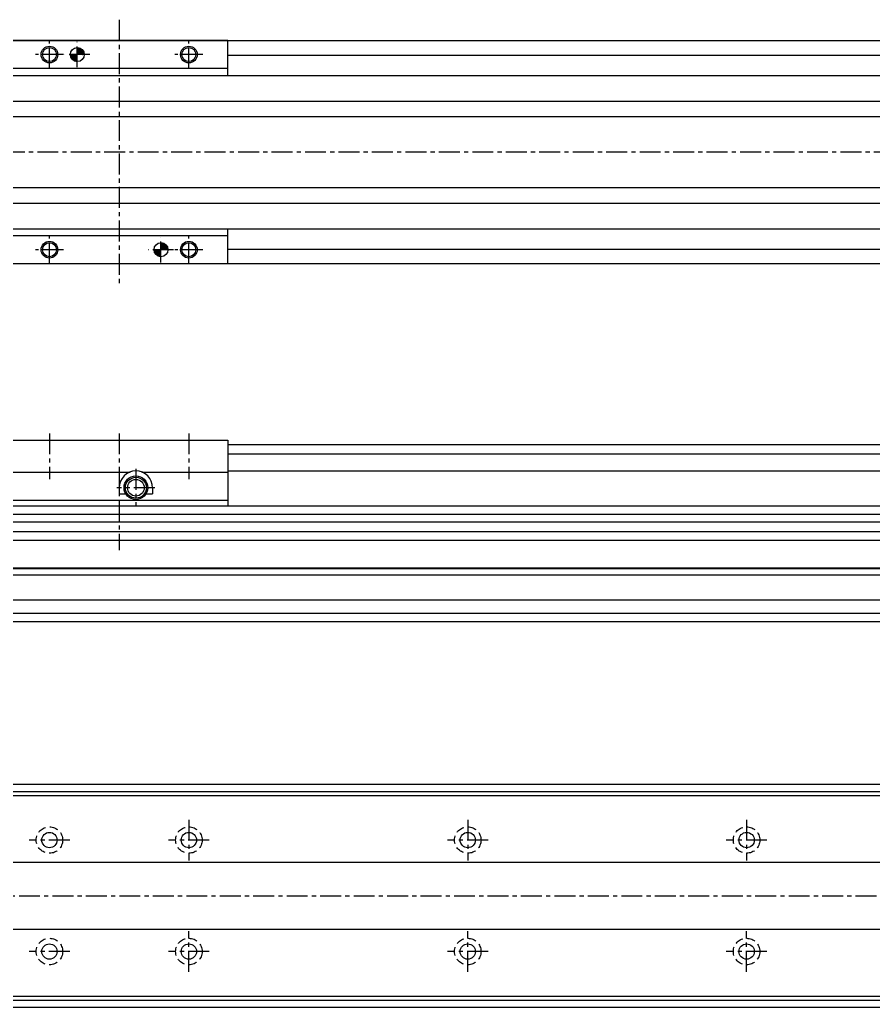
# Model space of a CAD drawing. Extents: x -211 to 1053, y 98 to 503.
# Drawn here: x 114.8 to 420.8, y 148.9 to 503.1 of the extents above; entities that cross this region are included whole.
import ezdxf

# ---------------------------------------------------------------- set-up
doc = ezdxf.new("R2010")
doc.units = 0
for name, pattern in [('CENTER', [12, 7.5, -1.5, 1.5, -1.5]), ('CONTINOUS', [0]), ('DASHED', [4.5, 3, -1.5])]:
    doc.linetypes.add(name, pattern=pattern)
doc.layers.get('0').update_dxf_attribs({"linetype": 'CONTINUOUS'})
doc.layers.add('CENTER', color=1, linetype='CENTER')

# ---------------------------------------------------------------- blocks, each defined once
blk = doc.blocks.new('*X8')
at = {"color": 0, "linetype": 'CONTINOUS'}
for p, q in [((135.44, 493.03), (135.56, 493.15)), ((135.44, 493.12), (135.47, 493.15)), ((135.44, 492.94), (135.64, 493.14)), ((135.44, 492.85), (135.72, 493.13)), ((135.44, 492.76), (135.8, 493.12)), ((135.44, 492.67), (135.88, 493.11)), ((135.44, 492.59), (135.95, 493.1)), ((135.44, 492.5), (136.03, 493.08)), ((135.44, 492.41), (136.1, 493.06)), ((135.44, 492.32), (136.17, 493.04)), ((135.44, 492.23), (136.23, 493.02)), ((135.44, 492.14), (136.3, 493)), ((135.44, 492.05), (136.37, 492.97)), ((135.44, 491.96), (136.43, 492.95)), ((135.44, 491.87), (136.49, 492.92)), ((135.44, 491.78), (136.55, 492.89)), ((135.44, 491.69), (136.61, 492.86)), ((135.44, 491.6), (136.67, 492.83)), ((135.44, 491.51), (136.72, 492.79)), ((135.44, 491.42), (136.78, 492.76)), ((135.44, 491.33), (136.83, 492.73)), ((135.44, 491.24), (136.89, 492.69)), ((135.44, 491.15), (136.94, 492.65)), ((135.44, 491.06), (136.99, 492.61)), ((135.44, 490.98), (137.04, 492.57)), ((135.44, 490.89), (137.09, 492.53)), ((135.44, 490.8), (137.13, 492.49)), ((132.94, 490.54), (133.06, 490.65)), ((132.94, 490.62), (132.97, 490.65)), ((132.95, 490.45), (133.15, 490.65)), ((132.96, 490.37), (133.24, 490.65)), ((132.97, 490.29), (133.33, 490.65)), ((132.98, 490.21), (133.42, 490.65)), ((132.99, 490.14), (133.51, 490.65)), ((133.01, 490.07), (133.59, 490.65)), ((133.03, 489.99), (133.68, 490.65)), ((133.05, 489.92), (133.77, 490.65)), ((133.07, 489.86), (133.86, 490.65)), ((133.09, 489.79), (133.95, 490.65)), ((133.12, 489.73), (134.04, 490.65)), ((133.14, 489.66), (134.13, 490.65)), ((133.17, 489.6), (134.22, 490.65)), ((133.2, 489.54), (134.31, 490.65)), ((133.23, 489.48), (134.4, 490.65)), ((133.26, 489.42), (134.49, 490.65)), ((133.3, 489.37), (134.58, 490.65)), ((133.33, 489.31), (134.67, 490.65)), ((133.37, 489.26), (134.76, 490.65)), ((133.4, 489.2), (134.85, 490.65)), ((133.44, 489.15), (134.94, 490.65)), ((133.48, 489.1), (135.03, 490.65)), ((133.52, 489.05), (135.12, 490.65)), ((133.56, 489), (135.2, 490.65)), ((133.6, 488.96), (135.29, 490.65)), ((133.65, 488.91), (135.38, 490.65)), ((133.69, 488.87), (135.44, 490.62)), ((133.74, 488.82), (135.44, 490.53)), ((133.78, 488.78), (135.44, 490.44)), ((133.83, 488.74), (135.44, 490.35)), ((133.88, 488.7), (135.44, 490.26)), ((133.93, 488.66), (135.44, 490.17)), ((133.98, 488.62), (135.44, 490.08)), ((134.03, 488.58), (135.44, 489.99)), ((134.09, 488.55), (135.44, 489.9)), ((134.14, 488.51), (135.44, 489.81)), ((134.2, 488.48), (135.44, 489.72)), ((134.26, 488.45), (135.44, 489.63)), ((134.31, 488.42), (135.44, 489.54)), ((134.37, 488.39), (135.44, 489.45)), ((134.44, 488.36), (135.44, 489.37)), ((134.5, 488.33), (135.44, 489.28)), ((134.56, 488.31), (135.44, 489.19)), ((134.63, 488.28), (135.44, 489.1)), ((134.7, 488.26), (135.44, 489.01)), ((134.77, 488.24), (135.44, 488.92)), ((135.44, 490.71), (137.18, 492.45)), ((135.47, 490.65), (137.23, 492.4)), ((135.56, 490.65), (137.27, 492.36)), ((135.65, 490.65), (137.31, 492.31)), ((135.74, 490.65), (137.35, 492.26)), ((135.83, 490.65), (137.39, 492.21)), ((135.92, 490.65), (137.43, 492.16)), ((136.01, 490.65), (137.47, 492.11)), ((136.1, 490.65), (137.51, 492.06)), ((136.19, 490.65), (137.54, 492)), ((136.28, 490.65), (137.58, 491.95)), ((136.37, 490.65), (137.61, 491.89)), ((136.46, 490.65), (137.64, 491.83)), ((136.55, 490.65), (137.67, 491.78)), ((136.64, 490.65), (137.7, 491.72)), ((136.73, 490.65), (137.73, 491.65)), ((136.81, 490.65), (137.76, 491.59)), ((136.9, 490.65), (137.78, 491.53)), ((136.99, 490.65), (137.81, 491.46)), ((137.08, 490.65), (137.83, 491.39)), ((137.17, 490.65), (137.85, 491.32)), ((137.26, 490.65), (137.87, 491.25)), ((137.35, 490.65), (137.88, 491.18)), ((137.44, 490.65), (137.9, 491.11)), ((137.53, 490.65), (137.91, 491.03)), ((137.62, 490.65), (137.92, 490.95)), ((137.71, 490.65), (137.93, 490.87)), ((137.8, 490.65), (137.94, 490.79)), ((137.89, 490.65), (137.94, 490.7)), ((134.84, 488.22), (135.44, 488.83)), ((134.91, 488.21), (135.44, 488.74)), ((134.98, 488.19), (135.44, 488.65)), ((135.06, 488.18), (135.44, 488.56)), ((135.14, 488.17), (135.44, 488.47)), ((135.22, 488.16), (135.44, 488.38)), ((135.3, 488.15), (135.44, 488.29)), ((135.39, 488.15), (135.44, 488.2))]:
    blk.add_line(p, q, dxfattribs=at)
blk = doc.blocks.new('*X9')
at = {"color": 0, "linetype": 'CONTINOUS'}
for p, q in [((165.44, 423.04), (165.55, 423.15)), ((165.44, 423.13), (165.47, 423.15)), ((165.44, 422.95), (165.64, 423.14)), ((165.44, 422.86), (165.72, 423.13)), ((165.44, 422.77), (165.8, 423.12)), ((165.44, 422.68), (165.87, 423.11)), ((165.44, 422.59), (165.95, 423.1)), ((165.44, 422.5), (166.02, 423.08)), ((165.44, 422.41), (166.09, 423.06)), ((165.44, 422.32), (166.16, 423.04)), ((165.44, 422.23), (166.23, 423.02)), ((165.44, 422.14), (166.3, 423)), ((165.44, 422.05), (166.36, 422.97)), ((165.44, 421.96), (166.43, 422.95)), ((165.44, 421.87), (166.49, 422.92)), ((165.44, 421.78), (166.55, 422.89)), ((165.44, 421.69), (166.61, 422.86)), ((165.44, 421.6), (166.67, 422.83)), ((165.44, 421.52), (166.72, 422.8)), ((165.44, 421.43), (166.78, 422.76)), ((165.44, 421.34), (166.83, 422.73)), ((165.44, 421.25), (166.89, 422.69)), ((165.44, 421.16), (166.94, 422.65)), ((165.44, 421.07), (166.99, 422.61)), ((165.44, 420.98), (167.04, 422.57)), ((165.44, 420.89), (167.09, 422.53)), ((165.44, 420.8), (167.13, 422.49)), ((165.44, 420.71), (167.18, 422.45)), ((165.47, 420.65), (167.22, 422.4)), ((165.56, 420.65), (167.27, 422.36)), ((165.65, 420.65), (167.31, 422.31)), ((165.74, 420.65), (167.35, 422.26)), ((165.83, 420.65), (167.39, 422.21)), ((165.92, 420.65), (167.43, 422.16)), ((166.01, 420.65), (167.47, 422.11)), ((166.1, 420.65), (167.51, 422.06)), ((166.19, 420.65), (167.54, 422.01)), ((166.27, 420.65), (167.58, 421.95)), ((166.36, 420.65), (167.61, 421.89)), ((166.45, 420.65), (167.64, 421.84)), ((166.54, 420.65), (167.67, 421.78)), ((166.63, 420.65), (167.7, 421.72)), ((166.72, 420.65), (167.73, 421.66)), ((162.94, 420.54), (163.05, 420.65)), ((162.94, 420.63), (162.97, 420.65)), ((162.95, 420.45), (163.14, 420.65)), ((162.96, 420.37), (163.23, 420.65)), ((162.97, 420.29), (163.32, 420.65)), ((162.98, 420.22), (163.41, 420.65)), ((162.99, 420.14), (163.5, 420.65)), ((163.01, 420.07), (163.59, 420.65)), ((163.03, 420), (163.68, 420.65)), ((163.05, 419.93), (163.77, 420.65)), ((163.07, 419.86), (163.86, 420.65)), ((163.09, 419.79), (163.95, 420.65)), ((163.12, 419.73), (164.04, 420.65)), ((163.14, 419.66), (164.13, 420.65)), ((163.17, 419.6), (164.22, 420.65)), ((163.2, 419.54), (164.31, 420.65)), ((163.23, 419.48), (164.4, 420.65)), ((163.26, 419.42), (164.49, 420.65)), ((163.29, 419.37), (164.58, 420.65)), ((163.33, 419.31), (164.66, 420.65)), ((163.36, 419.26), (164.75, 420.65)), ((163.4, 419.21), (164.84, 420.65)), ((163.44, 419.15), (164.93, 420.65)), ((163.48, 419.1), (165.02, 420.65)), ((163.52, 419.05), (165.11, 420.65)), ((163.56, 419.01), (165.2, 420.65)), ((163.6, 418.96), (165.29, 420.65)), ((163.64, 418.91), (165.38, 420.65)), ((163.69, 418.87), (165.44, 420.62)), ((163.73, 418.82), (165.44, 420.53)), ((163.78, 418.78), (165.44, 420.44)), ((163.83, 418.74), (165.44, 420.35)), ((163.88, 418.7), (165.44, 420.26)), ((163.93, 418.66), (165.44, 420.17)), ((163.98, 418.62), (165.44, 420.08)), ((164.03, 418.58), (165.44, 419.99)), ((164.09, 418.55), (165.44, 419.91)), ((164.14, 418.51), (165.44, 419.82)), ((164.2, 418.48), (165.44, 419.73)), ((164.25, 418.45), (165.44, 419.64)), ((164.31, 418.42), (165.44, 419.55)), ((164.37, 418.39), (165.44, 419.46)), ((164.43, 418.36), (165.44, 419.37)), ((164.5, 418.33), (165.44, 419.28)), ((164.56, 418.31), (165.44, 419.19)), ((164.63, 418.29), (165.44, 419.1)), ((164.69, 418.26), (165.44, 419.01)), ((164.76, 418.24), (165.44, 418.92)), ((164.83, 418.22), (165.44, 418.83)), ((164.91, 418.21), (165.44, 418.74)), ((164.98, 418.19), (165.44, 418.65)), ((165.06, 418.18), (165.44, 418.56)), ((165.14, 418.17), (165.44, 418.47)), ((165.22, 418.16), (165.44, 418.38)), ((165.3, 418.15), (165.44, 418.3)), ((165.39, 418.15), (165.44, 418.21)), ((166.81, 420.65), (167.76, 421.59)), ((166.9, 420.65), (167.78, 421.53)), ((166.99, 420.65), (167.81, 421.46)), ((167.08, 420.65), (167.83, 421.4)), ((167.17, 420.65), (167.85, 421.33)), ((167.26, 420.65), (167.87, 421.26)), ((167.35, 420.65), (167.88, 421.18)), ((167.44, 420.65), (167.9, 421.11)), ((167.53, 420.65), (167.91, 421.03)), ((167.62, 420.65), (167.92, 420.96)), ((167.71, 420.65), (167.93, 420.87)), ((167.8, 420.65), (167.94, 420.79)), ((167.88, 420.65), (167.94, 420.71))]:
    blk.add_line(p, q, dxfattribs=at)

msp = doc.modelspace()

# ---------------------------------------------------------------- linework, layer by layer
at = {"color": 7, "linetype": 'CONTINOUS'}
for p, q in [((-37.56, 495.65), (1038.44, 495.65)), ((189.44, 495.65), (111.44, 495.65)), ((189.44, 483.15), (189.44, 495.65)), ((189.44, 490.45), (1038.44, 490.45)), ((189.44, 485.65), (111.44, 485.65)), ((-37.56, 483.15), (1038.44, 483.15)), ((189.44, 483.15), (1038.44, 483.15)), ((-37.56, 473.92), (1038.44, 473.92)), ((-37.56, 468.38), (1038.44, 468.38)), ((-37.56, 442.92), (1038.44, 442.92)), ((-37.56, 437.38), (1038.44, 437.38)), ((-37.56, 428.15), (1038.44, 428.15)), ((189.44, 425.65), (111.44, 425.65)), ((189.44, 428.15), (1038.44, 428.15)), ((189.44, 415.65), (189.44, 428.15)), ((189.44, 420.85), (1038.44, 420.85)), ((-37.56, 415.65), (1038.44, 415.65)), ((111.44, 415.65), (189.44, 415.65)), ((111.44, 352.26), (189.44, 352.26)), ((189.44, 352.26), (189.44, 328.76)), ((189.44, 350.76), (1038.44, 350.76)), ((189.44, 347.4), (1038.44, 347.4)), ((111.44, 340.89), (154.37, 340.89)), ((158.52, 340.89), (189.44, 340.89)), ((189.44, 341.26), (1038.44, 341.26)), ((150.44, 335.26), (150.44, 333.01)), ((162.44, 335.26), (162.44, 333.01)), ((111.44, 330.76), (189.44, 330.76)), ((150.44, 333.01), (152.83, 333.01)), ((160.05, 333.01), (162.44, 333.01)), ((-37.56, 328.76), (1038.44, 328.76)), ((-37.56, 325.76), (1038.44, 325.76)), ((-37.56, 323.01), (1038.44, 323.01)), ((-37.56, 319.51), (1038.44, 319.51)), ((-37.56, 316.49), (1038.44, 316.49)), ((-37.56, 306.56), (1038.44, 306.56)), ((-37.56, 306.26), (1038.44, 306.26)), ((-37.56, 304.02), (1038.44, 304.02)), ((-37.56, 295.03), (1038.44, 295.03)), ((-37.56, 290.26), (1038.44, 290.26)), ((-37.56, 287.26), (1038.44, 287.26)), ((-37.56, 228.86), (1038.44, 228.86)), ((-37.56, 226.27), (1038.44, 226.27)), ((-37.56, 224.86), (1038.44, 224.86)), ((-37.56, 200.86), (1038.44, 200.86)), ((-37.56, 176.86), (1038.44, 176.86)), ((-37.56, 152.86), (1038.44, 152.86)), ((-37.56, 151.46), (1038.44, 151.46)), ((-37.56, 148.86), (1038.44, 148.86))]:
    msp.add_line(p, q, dxfattribs=at)
for centre, radius in [((125.44, 490.65), 3), ((125.44, 490.65), 2.5), ((135.44, 490.65), 2.5), ((175.44, 490.65), 3), ((175.44, 490.65), 2.5), ((125.44, 420.65), 3), ((125.44, 420.65), 2.5), ((165.44, 420.65), 2.5), ((175.44, 420.65), 3), ((175.44, 420.65), 2.5), ((156.44, 335.26), 4.25), ((156.44, 335.26), 3.75), ((156.44, 335.26), 3), ((125.44, 208.86), 2.75), ((175.44, 208.86), 2.75), ((275.44, 208.86), 2.75), ((375.44, 208.86), 2.75), ((125.44, 168.86), 2.75), ((175.44, 168.86), 2.75), ((275.44, 168.86), 2.75), ((375.44, 168.86), 2.75)]:
    msp.add_circle(centre, radius, dxfattribs=at)
at = {"color": 3, "linetype": 'DASHED'}
for centre in [(125.44, 208.86), (175.44, 208.86), (275.44, 208.86), (375.44, 208.86), (125.44, 168.86), (175.44, 168.86), (275.44, 168.86), (375.44, 168.86)]:
    msp.add_circle(centre, 4.75, dxfattribs=at)
at = {"color": 7, "linetype": 'CONTINOUS'}
msp.add_arc((156.44, 335.26), 6, 0, 180, dxfattribs=at)
at = {"layer": 'CENTER', "color": 1, "linetype": 'CENTER'}
for p, q in [((150.44, 503.15), (150.44, 408.15)), ((125.44, 485.61), (125.44, 495.69)), ((135.44, 486.11), (135.44, 495.19)), ((175.44, 485.61), (175.44, 495.69)), ((130.48, 490.65), (120.4, 490.65)), ((139.98, 490.65), (130.9, 490.65)), ((180.48, 490.65), (170.4, 490.65)), ((1052.6, 455.65), (-74.98, 455.65)), ((125.44, 415.61), (125.44, 425.69)), ((165.44, 416.11), (165.44, 425.19)), ((175.44, 415.61), (175.44, 425.69)), ((130.48, 420.65), (120.4, 420.65)), ((169.98, 420.65), (160.9, 420.65)), ((180.48, 420.65), (170.4, 420.65)), ((125.44, 354.76), (125.44, 338.3)), ((150.44, 354.76), (150.44, 312.88)), ((175.44, 354.76), (175.44, 338.3)), ((156.44, 342.05), (156.44, 328.47)), ((163.23, 335.26), (149.65, 335.26)), ((175.44, 216.15), (175.44, 201.57)), ((275.44, 216.15), (275.44, 201.57)), ((375.44, 216.15), (375.44, 201.57)), ((132.73, 208.86), (118.15, 208.86)), ((182.73, 208.86), (168.15, 208.86)), ((282.73, 208.86), (268.15, 208.86)), ((382.73, 208.86), (368.15, 208.86)), ((-77.47, 188.86), (1049.67, 188.86)), ((175.44, 161.57), (175.44, 176.15)), ((275.44, 161.57), (275.44, 176.15)), ((375.44, 161.57), (375.44, 176.15)), ((132.73, 168.86), (118.15, 168.86)), ((182.73, 168.86), (168.15, 168.86)), ((282.73, 168.86), (268.15, 168.86)), ((382.73, 168.86), (368.15, 168.86))]:
    msp.add_line(p, q, dxfattribs=at)

# ---------------------------------------------------------------- block references
at = {"color": 7, "linetype": 'CONTINUOUS'}
for name in ['*X8', '*X9']:
    msp.add_blockref(name, (0, 0), dxfattribs=at)

doc.saveas('drawing.dxf')
